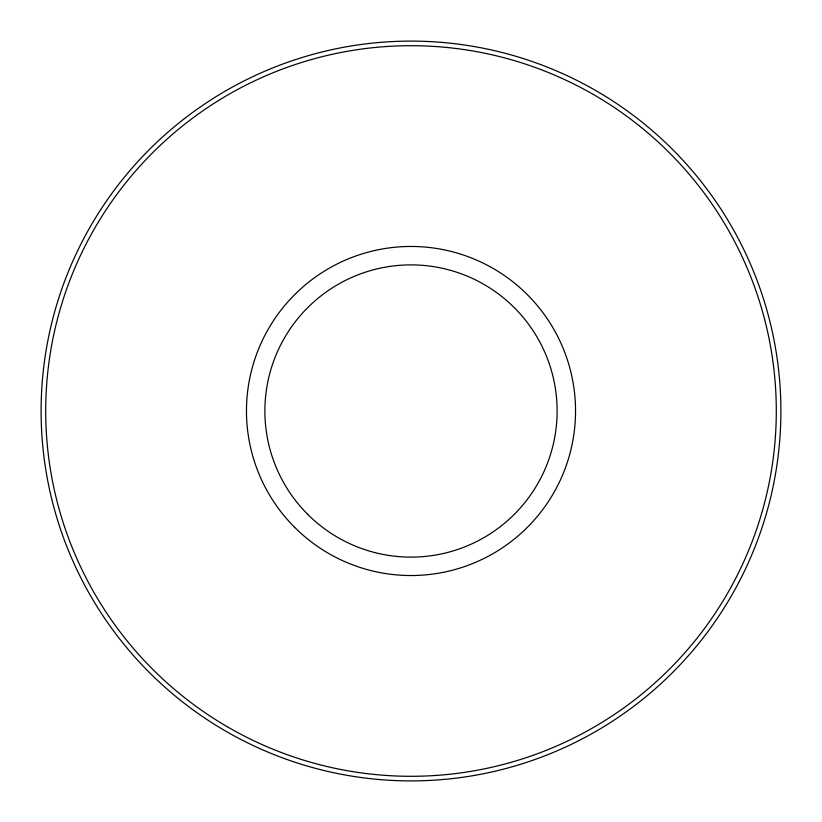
<?xml version="1.0" encoding="UTF-8"?>
<svg xmlns="http://www.w3.org/2000/svg" width="822" height="822" viewBox="0 0 822 822"><rect width="100%" height="100%" fill="white"/><g stroke="black" fill="none" stroke-linecap="round" stroke-linejoin="round"><path stroke-width="1.23" d="M228.352 727.357A365.297 365.297 0 0 0 776.297 411A365.297 365.297 0 0 0 228.352 94.643A365.297 365.297 0 0 0 228.352 727.357M294.656 527.344A164.544 164.544 0 0 0 569.934 453.59A164.544 164.544 0 0 0 368.41 252.066A164.544 164.544 0 0 0 294.656 527.344M307.675 514.325A146.121 146.121 0 0 0 552.137 448.822A146.121 146.121 0 0 0 373.178 269.863A146.121 146.121 0 0 0 307.675 514.325M149.44 672.56A369.9 369.9 0 0 0 768.293 506.732A369.9 369.9 0 0 0 315.268 53.707A369.9 369.9 0 0 0 149.44 672.56"/></g></svg>
